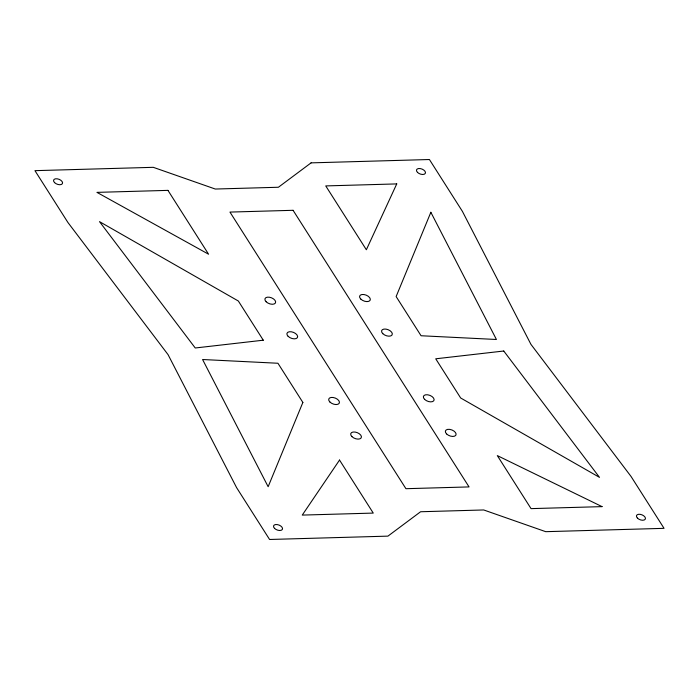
<?xml version="1.0" encoding="UTF-8"?>
<svg xmlns="http://www.w3.org/2000/svg" width="699" height="699" viewBox="0 0 699 699"><rect width="100%" height="100%" fill="white"/><g stroke="black" fill="none" stroke-linecap="round" stroke-linejoin="round"><path stroke-width="1.05" d="M302.868 402.441L268.145 486.722L202.579 359.513L277.94 363.253L302.868 402.441M430.855 212.278L396.132 296.559L421.06 335.747L496.421 339.487L430.855 212.278M396.744 183.907L366.355 249.753L325.743 185.917L396.744 183.907M339.531 460.064L302.256 515.093L373.257 513.083L339.531 460.064M311.081 162.867L278.403 187.253L215.292 189.036L153.291 167.323L34.95 170.661L67.943 222.527L168.048 354.62L236.585 487.614L269.578 539.479L387.919 536.133L420.597 511.747L483.708 509.964L545.709 531.677L664.05 528.339L631.057 476.473L530.952 344.38L462.415 211.386L429.422 159.521L311.081 162.867M263.278 340.203L195.248 347.988L99.503 221.635L238.342 301.016L263.278 340.203M503.752 351.012L435.722 358.797L460.658 397.984L599.497 477.365L503.752 351.012M167.952 190.373L96.951 192.374L208.564 254.209L167.952 190.373M293.073 210.303L229.954 212.085L405.927 488.697L469.046 486.915L293.073 210.303M602.049 506.626L531.048 508.627L497.321 455.608L602.049 506.626M637.471 518.142A4.744 2.639 21.2 0 0 645.186 519.296A4.744 2.639 21.2 0 0 640.162 514.333A4.744 2.639 21.2 0 0 637.471 518.142M417.504 172.382A4.744 2.639 21.2 0 0 425.219 173.527A4.744 2.639 21.2 0 0 420.195 168.573A4.744 2.639 21.2 0 0 417.504 172.382M54.592 182.631A4.744 2.639 21.2 0 0 62.307 183.776A4.744 2.639 21.2 0 0 57.283 178.822A4.744 2.639 21.2 0 0 54.592 182.631M274.558 528.392A4.744 2.639 21.2 0 0 282.274 529.545A4.744 2.639 21.2 0 0 277.25 524.582A4.744 2.639 21.2 0 0 274.558 528.392M424.599 399.356A5.653 3.146 21.2 0 0 433.799 400.728A5.653 3.146 21.2 0 0 427.805 394.813A5.653 3.146 21.2 0 0 424.599 399.356M360.806 299.085A5.653 3.146 21.2 0 0 370.007 300.456A5.653 3.146 21.2 0 0 364.013 294.541A5.653 3.146 21.2 0 0 360.806 299.085M266.136 301.758A5.653 3.146 21.2 0 0 275.336 303.13A5.653 3.146 21.2 0 0 269.342 297.215A5.653 3.146 21.2 0 0 266.136 301.758M329.919 402.03A5.653 3.146 21.2 0 0 339.129 403.402A5.653 3.146 21.2 0 0 333.126 397.486A5.653 3.146 21.2 0 0 329.919 402.03M446.591 433.93A5.653 3.146 21.2 0 0 455.792 435.302A5.653 3.146 21.2 0 0 449.798 429.387A5.653 3.146 21.2 0 0 446.591 433.93M351.92 436.604A5.653 3.146 21.2 0 0 361.121 437.976A5.653 3.146 21.2 0 0 355.127 432.061A5.653 3.146 21.2 0 0 351.92 436.604M382.799 333.659A5.653 3.146 21.2 0 0 392.008 335.031A5.653 3.146 21.2 0 0 386.005 329.115A5.653 3.146 21.2 0 0 382.799 333.659M288.128 336.333A5.653 3.146 21.2 0 0 297.328 337.704A5.653 3.146 21.2 0 0 291.334 331.789A5.653 3.146 21.2 0 0 288.128 336.333"/></g></svg>
